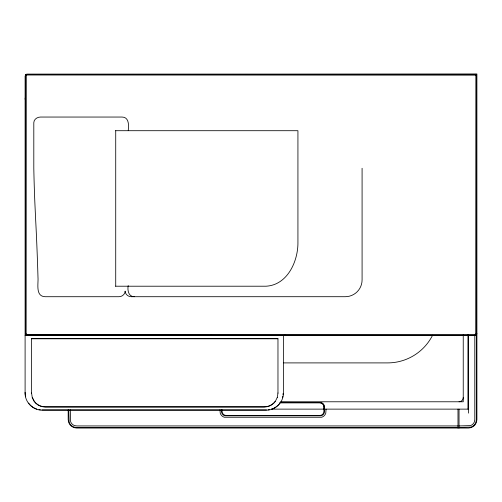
<?xml version="1.0" encoding="UTF-8"?>
<svg xmlns="http://www.w3.org/2000/svg" width="502" height="502" viewBox="0 0 502 502"><rect width="100%" height="100%" fill="white"/><g stroke="black" fill="none" stroke-linecap="round" stroke-linejoin="round"><path stroke-width="0.75" d="M25.1 99.176L25.332 97.689M277.261 397.597L277.97 392.991M68.178 409.883L68.178 419.634A8.409 8.409 0 0 0 76.586 428.043L468.491 428.043A8.409 8.409 0 0 0 476.9 419.634L476.9 73.957L26.148 74.24L25.1 76.059L25.1 393.367C25.125 402.378 32.906 410.153 41.911 410.178L266.575 410.178C275.579 410.153 283.36 402.378 283.385 393.367L283.385 335.581M26.292 75.532L26.148 333.479L26.675 334.388L474.798 334.533L475.708 334.006L475.852 76.059L475.325 75.149L27.202 75.005L26.292 75.532L25.382 75.005M25.1 335.581L474.798 335.581L476.618 334.533L476.9 333.479M277.261 397.458L275.328 401.393A13.498 13.014 0 0 1 264.203 406.99L45.331 406.99A13.498 13.014 0 0 1 34.205 401.393L32.272 397.597L31.563 392.991M26.148 335.298L26.675 334.388M284.433 335.298L285.487 335.298M475.325 75.149L475.852 74.24M25.382 334.533L26.292 334.006M475.708 75.532L476.618 75.005M210.871 335.298L211.919 335.298M115.485 130.708L297.931 130.708L297.931 242.303C298.175 261.253 287.433 285.092 266.054 286.209L115.485 286.209M31.563 338.775L277.97 338.775M283.718 362.902L387.588 362.902A50.432 50.432 0 0 0 432.598 335.223M280.813 401.776L463.239 401.776L463.239 334.84M280.028 402.303L321.23 402.529A4.738 4.738 0 0 1 324.267 405.566L324.305 412.707A4.775 4.775 0 0 1 321.236 415.769L224.777 415.769A4.775 4.775 0 0 1 221.715 412.707L221.489 409.845M280.022 402.686L319.774 402.686A4.336 4.336 0 0 1 324.104 407.015L324.11 409.13M280.022 402.824L319.761 402.824A4.204 4.204 0 0 1 323.966 407.028L323.966 411.232A4.204 4.204 0 0 1 319.761 415.436L226.251 415.436A4.204 4.204 0 0 1 222.047 411.232L222.047 409.833M271.438 409.13L468.491 409.13M41.936 409.902L266.549 409.902M457.987 425.941L76.75 425.941L74.641 425.608A6.275 6.275 0 0 1 70.613 421.58L70.28 409.87M459.035 425.941L470.437 425.608A6.275 6.275 0 0 0 474.465 421.58L474.798 419.471L474.798 335.198M457.987 427.478L76.63 427.478L74.164 427.089A7.837 7.837 0 0 1 69.132 422.056L68.743 409.877M459.035 427.478L470.914 427.089A7.837 7.837 0 0 0 475.946 422.056L476.335 419.59L476.335 334.42M134.31 296.707C128.512 296.82 127.244 290.137 128.223 285.619M475.708 334.006L476.618 334.533M475.325 334.388L475.852 335.298M26.148 74.24L26.675 75.149M32.272 397.458L34.205 401.255A13.498 13.014 0 0 0 45.331 406.852L264.203 406.846A13.498 13.014 0 0 0 275.328 401.255M468.491 335.198L468.491 413.14M468.353 334.702L468.353 409.13M467.971 334.702L467.971 409.13M459.035 409.13L459.035 428.043M457.987 409.13L457.987 428.043M362.086 168.277L362.086 279.896A16.811 16.811 0 0 1 345.276 296.707L131.21 296.713C128.135 296.726 125.167 294.297 125.123 291.11C125.08 294.297 122.111 296.726 119.03 296.713L45.13 296.713C35.178 296.456 38.541 283.536 37.983 277.292A1368.59 739.528 90 0 0 35.629 219.198L34.839 202.256A854.511 461.74 90 0 1 33.803 168.277L33.803 122.651C33.904 119.263 37.292 117.035 40.461 117.048L122.13 117.048C129.114 117.054 128.901 125.594 128.223 130.489M326.068 409.13L325.785 413.19A6.331 6.331 0 0 1 321.719 417.25L224.294 417.25A6.331 6.331 0 0 1 220.234 413.19L219.945 409.883M277.97 393.129L277.97 338.637L31.563 338.637L31.563 393.129M115.724 130.708L115.724 286.209M25.709 396.8A16.811 16.811 0 0 1 25.1 392.319M463.239 397.571A4.204 4.204 0 0 1 459.035 401.776M282.839 396.316A16.547 16.547 0 0 1 282.507 397.772M279.501 403.671A16.547 16.547 0 0 1 271.682 409.092M269.518 409.632A16.547 16.547 0 0 1 268.03 409.833M283.103 393.348A16.547 16.547 0 0 1 283.04 394.829M40.455 409.833A16.547 16.547 0 0 1 38.968 409.632M36.803 409.092A16.547 16.547 0 0 1 28.539 403.081M25.646 396.316A16.547 16.547 0 0 1 25.445 394.829M25.627 75.149L25.382 333.479L26.292 335.054L474.798 335.298L476.373 334.388L476.618 76.059L475.708 74.484L27.202 74.24L25.627 75.149"/></g></svg>
